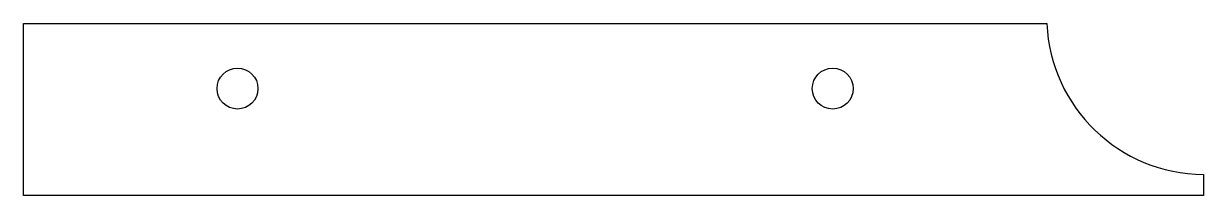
# Model space of a CAD drawing. Header units: millimetres. Extents: x -127 to 0, y -9 to 9.
import ezdxf

# ---------------------------------------------------------------- set-up
doc = ezdxf.new("R2010")
doc.units = ezdxf.units.MM
doc.layers.add('Sketch008', color=7, linetype='CONTINUOUS')

msp = doc.modelspace()

# ---------------------------------------------------------------- linework, layer by layer
at = {"layer": 'Sketch008'}
for p, q in [((-127, 9.25), (-16.9834, 9.25)), ((-127, -9.25), (-127, 9.25)), ((-0.15, -6.99934), (-0.15, -9.25)), ((-0.15, -9.25), (-127, -9.25))]:
    msp.add_line(p, q, dxfattribs=at)
for centre in [(-104, 2.25), (-40, 2.25)]:
    msp.add_circle(centre, 2.2, dxfattribs=at)
msp.add_arc((0, 10), 17, -177.471, -90.5056, dxfattribs=at)

doc.saveas('drawing.dxf')
